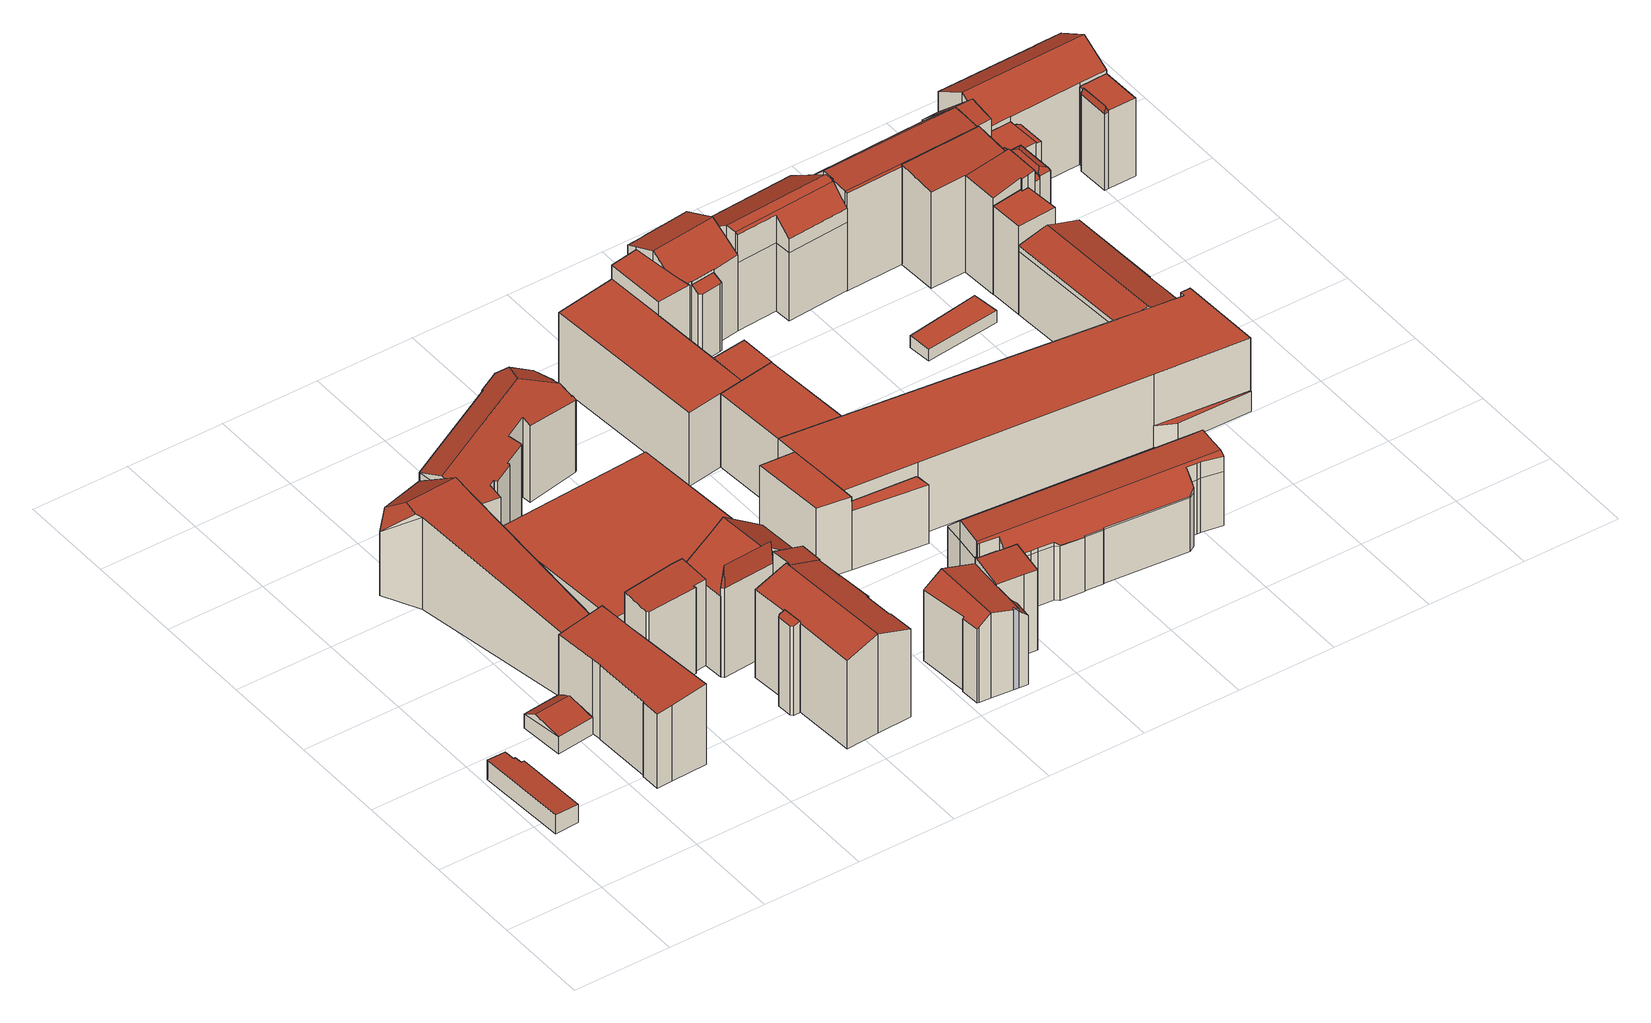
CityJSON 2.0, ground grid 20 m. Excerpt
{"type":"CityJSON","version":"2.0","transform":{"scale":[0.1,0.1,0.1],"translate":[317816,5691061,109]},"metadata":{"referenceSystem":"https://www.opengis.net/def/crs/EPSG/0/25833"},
"CityObjects":{
"building1":{"type":"Building","attributes":{"Dachtyp_tdc":"tdcPolyFlatRoof","Gemeindeschluessel":14713000,"Dachneigung":3.38,"QualitaetDacherkennung":77,"Geometrietyp2DReferenz":"3000","function":"31001_9998","roofType":"2100","measuredHeight":4.38},"geometry":[{"type":"MultiSurface","lod":"2","boundaries":[[[0,1,2,3]],[[1,4,5,2]],[[4,6,7,5]],[[6,8,9,7]],[[8,10,11,9]],[[10,12,13,11]],[[12,14,15,13]],[[14,0,3,15]],[[14,12,10,8,6,4,1,0]],[[3,2,5,7,9,11,13,15]]],"semantics":{"surfaces":[{"type":"WallSurface"},{"type":"RoofSurface"},{"type":"GroundSurface"}],"values":[0,0,0,0,0,0,0,0,1,2]}}]},
"building2":{"type":"Building","attributes":{"Dachtyp_tdc":"tdcGableRoof","Gemeindeschluessel":14713000,"Dachneigung":10.14,"QualitaetDacherkennung":28,"Geometrietyp2DReferenz":"3000","function":"31001_9998","roofType":"3100","measuredHeight":4.86},"geometry":[{"type":"MultiSurface","lod":"2","boundaries":[[[16,17,18,19]],[[17,20,21,18]],[[20,22,23,21]],[[22,16,19,23]],[[20,17,24]],[[16,22,25]],[[17,16,25,24]],[[22,20,24,25]],[[19,18,21,23]]],"semantics":{"surfaces":[{"type":"WallSurface"},{"type":"RoofSurface"},{"type":"GroundSurface"}],"values":[0,0,0,0,0,0,1,1,2]}}]},
"building3":{"type":"Building","attributes":{"Gemeindeschluessel":14713000,"Dachtyp_tdc":"tdcPolyFlatRoof","Dachneigung":8.06,"QualitaetDacherkennung":84,"Geometrietyp2DReferenz":"3000","function":"31001_9998","roofType":"2100","measuredHeight":17.83},"geometry":[{"type":"MultiSurface","lod":"2","boundaries":[[[26,27,28,29]],[[27,30,31,28]],[[30,32,33,31]],[[32,34,35,33]],[[34,36,37,35]],[[36,38,39,37]],[[38,40,41,39]],[[40,42,43,41]],[[42,44,45,43]],[[44,46,47,45]],[[46,48,49,47]],[[48,50,51,49]],[[50,52,53,51]],[[52,54,55,53]],[[54,26,29,55]],[[54,52,50,48,46,44,42,40,38,36,34,32,30,27,26]],[[29,28,31,33,35,37,39,41,43,45,47,49,51,53,55]]],"semantics":{"surfaces":[{"type":"WallSurface"},{"type":"RoofSurface"},{"type":"GroundSurface"}],"values":[0,0,0,0,0,0,0,0,0,0,0,0,0,0,0,1,2]}}]},
"building4":{"type":"Building","attributes":{"Dachtyp_tdc":"tdcFreeFormRoof","Gemeindeschluessel":14713000,"Dachneigung":10.47,"QualitaetDacherkennung":7,"Geometrietyp2DReferenz":"3000","function":"31001_9998","roofType":"5000","measuredHeight":21.15},"geometry":[{"type":"MultiSurface","lod":"2","boundaries":[[[56,57,58,59]],[[57,60,61,58]],[[60,62,63,61]],[[62,64,65,63]],[[64,66,67,65]],[[66,56,59,67]],[[68,69,70,56]],[[64,62,60,71,69,68,66]],[[69,71,57,70]],[[60,57,71]],[[56,66,68]],[[57,56,70]],[[59,58,61,63,65,67]]],"semantics":{"surfaces":[{"type":"WallSurface"},{"type":"RoofSurface"},{"type":"GroundSurface"}],"values":[0,0,0,0,0,0,1,1,1,0,0,0,2]}}]},
"building5":{"type":"Building","attributes":{"Gemeindeschluessel":14713000,"Dachtyp_tdc":"tdcPolyFlatRoof","Dachneigung":5.34,"QualitaetDacherkennung":60,"Geometrietyp2DReferenz":"3000","function":"31001_9998","roofType":"2100","measuredHeight":3.81},"geometry":[{"type":"MultiSurface","lod":"2","boundaries":[[[72,73,74,45]],[[73,75,76,74]],[[75,77,78,76]],[[77,79,47,78]],[[79,72,45,47]],[[79,77,75,73,72]],[[45,74,76,78,47]]],"semantics":{"surfaces":[{"type":"WallSurface"},{"type":"RoofSurface"},{"type":"GroundSurface"}],"values":[0,0,0,0,0,1,2]}}]},
"building6":{"type":"Building","attributes":{"Gemeindeschluessel":14713000,"Geometrietyp2DReferenz":"3000","function":"31001_9998","roofType":"9999"},"children":["building6-1","building6-2","building6-3"]},
"building6-1":{"type":"BuildingPart","attributes":{"Dachtyp_tdc":"tdcPolyFlatRoof","Dachneigung":5.47,"QualitaetDacherkennung":45,"Geometrietyp2DReferenz":"3000","roofType":"2100","measuredHeight":19.81},"parents":["building6"],"geometry":[{"type":"MultiSurface","lod":"2","boundaries":[[[80,81,82,83,84]],[[81,85,86,82]],[[85,87,88,86]],[[87,89,90,88]],[[89,91,92,90]],[[91,93,94,92]],[[93,95,96,97,94]],[[95,93,91,89,87,85,81,80]],[[83,82,86,88,90,92,94,97]],[[80,84,96,95]],[[84,83,97,96]]],"semantics":{"surfaces":[{"type":"WallSurface"},{"type":"RoofSurface"},{"type":"GroundSurface"},{"type":"ClosureSurface"}],"values":[0,0,0,0,0,0,0,1,2,0,3]}}]},
"building6-2":{"type":"BuildingPart","attributes":{"Dachtyp_tdc":"tdcGableRoof","Dachneigung":35.49,"QualitaetDacherkennung":67,"Geometrietyp2DReferenz":"3000","roofType":"3100","measuredHeight":24.43},"parents":["building6"],"geometry":[{"type":"MultiSurface","lod":"2","boundaries":[[[96,98,99,97]],[[98,100,101,99]],[[100,102,103,101]],[[102,104,105,103]],[[104,106,107,108,105]],[[109,84,83,110]],[[111,112,106,104,102,100]],[[100,98,96,84,109,113,111]],[[97,99,101,103,105,108,114,115,110,83]],[[116,107,106,112]],[[114,108,107,116]],[[117,116,112,111]],[[115,114,116,117]],[[113,117,111]],[[115,117,113,109,110]],[[96,97,83,84]]],"semantics":{"surfaces":[{"type":"WallSurface"},{"type":"RoofSurface"},{"type":"GroundSurface"},{"type":"ClosureSurface"}],"values":[0,0,0,0,0,0,1,1,2,0,3,0,3,0,3,3]}}]},
"building6-3":{"type":"BuildingPart","attributes":{"Dachtyp_tdc":"tdcFreeFormRoof","Dachneigung":87.03,"QualitaetDacherkennung":30,"Geometrietyp2DReferenz":"3000","roofType":"5000","measuredHeight":24.68},"parents":["building6"],"geometry":[{"type":"MultiSurface","lod":"2","boundaries":[[[118,119,120,121]],[[119,122,109,110,120]],[[123,122,119]],[[124,123,119,118]],[[124,118,107,116]],[[123,124,116,117,113,122]],[[114,108,121,120,110,115]],[[121,108,107,118]],[[108,114,116,107]],[[113,109,122]],[[114,115,117,116]],[[115,110,109,113,117]]],"semantics":{"surfaces":[{"type":"WallSurface"},{"type":"RoofSurface"},{"type":"GroundSurface"},{"type":"ClosureSurface"}],"values":[0,0,1,1,1,1,2,0,3,0,3,3]}}]},
"building7":{"type":"Building","attributes":{"name":"Speak Quick","Gemeindeschluessel":14713000,"Geometrietyp2DReferenz":"3000","function":"31001_3021","roofType":"9999"},"children":["building7-1","building7-2"]},
"building7-1":{"type":"BuildingPart","attributes":{"Dachtyp_tdc":"tdcGableRoof","Dachneigung":18.82,"QualitaetDacherkennung":84,"Geometrietyp2DReferenz":"3000","roofType":"3100","measuredHeight":21.87},"parents":["building7"],"geometry":[{"type":"MultiSurface","lod":"2","boundaries":[[[125,126,127,128]],[[126,129,130,127]],[[129,131,132,130]],[[131,133,134,132]],[[133,135,136,134]],[[135,137,138,136]],[[137,139,140,138]],[[139,141,142,140]],[[141,143,144,142]],[[143,145,146,144]],[[145,147,148,146]],[[147,149,150,148]],[[149,151,152,150]],[[151,153,154,152]],[[153,155,156,154]],[[155,157,158,156]],[[157,159,160,158]],[[153,151,149,147,145,143,141,139,137,135,133,131]],[[131,129,126,125,159,157,155,153]],[[160,128,127,130,132,134,136,138,140,142,144,146,148,150,152,154,156,158]],[[128,160,159,125]]],"semantics":{"surfaces":[{"type":"WallSurface"},{"type":"RoofSurface"},{"type":"GroundSurface"},{"type":"ClosureSurface"}],"values":[0,0,0,0,0,0,0,0,0,0,0,0,0,0,0,0,0,1,1,2,3]}}]},
"building7-2":{"type":"BuildingPart","attributes":{"Dachtyp_tdc":"tdcPolyFlatRoof","Dachneigung":15.84,"QualitaetDacherkennung":49,"Geometrietyp2DReferenz":"3000","roofType":"2100","measuredHeight":20.07},"parents":["building7"],"geometry":[{"type":"MultiSurface","lod":"2","boundaries":[[[161,162,163,164]],[[162,165,166,163]],[[165,167,125,128,166]],[[168,169,170,160,159]],[[169,161,164,170]],[[169,168,167,165,162,161]],[[164,163,166,128,160,170]],[[159,125,167,168]],[[159,160,128,125]]],"semantics":{"surfaces":[{"type":"WallSurface"},{"type":"RoofSurface"},{"type":"GroundSurface"},{"type":"ClosureSurface"}],"values":[0,0,0,0,0,1,2,0,3]}}]},
"building8":{"type":"Building","attributes":{"Dachtyp_tdc":"tdcPolyFlatRoof","Gemeindeschluessel":14713000,"Dachneigung":0,"QualitaetDacherkennung":30,"Geometrietyp2DReferenz":"3000","function":"31001_2461","roofType":"1000","measuredHeight":14.39},"geometry":[{"type":"MultiSurface","lod":"2","boundaries":[[[171,172,173,174]],[[172,175,176,173]],[[172,171,177,175]],[[176,178,174,173]],[[175,177,178,176]],[[177,171,174,178]]],"semantics":{"surfaces":[{"type":"WallSurface"},{"type":"RoofSurface"},{"type":"GroundSurface"}],"values":[0,0,1,2,0,0]}}]},
"building9":{"type":"Building","attributes":{"Dachtyp_tdc":"tdcPolyFlatRoof","Gemeindeschluessel":14713000,"Dachneigung":18.72,"QualitaetDacherkennung":88,"Geometrietyp2DReferenz":"3000","function":"31001_9998","roofType":"2100","measuredHeight":21.93},"geometry":[{"type":"MultiSurface","lod":"2","boundaries":[[[135,133,179,180]],[[133,181,182,179]],[[181,183,184,182]],[[183,185,186,184]],[[185,137,187,186]],[[137,135,180,187]],[[137,185,183,181,133,135]],[[180,179,182,184,186,187]]],"semantics":{"surfaces":[{"type":"WallSurface"},{"type":"RoofSurface"},{"type":"GroundSurface"}],"values":[0,0,0,0,0,0,1,2]}}]},
"building10":{"type":"Building","attributes":{"Dachtyp_tdc":"tdcFreeFormRoof","Gemeindeschluessel":14713000,"Dachneigung":18.62,"QualitaetDacherkennung":39,"Geometrietyp2DReferenz":"3000","function":"31001_9998","roofType":"5000","measuredHeight":19.17},"geometry":[{"type":"MultiSurface","lod":"2","boundaries":[[[188,189,190,191]],[[189,192,193,190]],[[192,194,195,193]],[[194,196,197,195]],[[196,198,199,197]],[[198,200,201,199]],[[200,202,203,201]],[[202,204,205,203]],[[204,206,207,205]],[[206,208,209,207]],[[208,210,211,209]],[[210,212,213,211]],[[212,214,215,213]],[[214,216,217,215]],[[216,218,219,217]],[[218,220,221,219]],[[220,222,223,221]],[[222,224,225,223]],[[224,226,227,225]],[[226,228,229,227]],[[228,230,231,229]],[[230,232,233,231]],[[232,234,235,233]],[[234,236,237,235]],[[236,238,239,237]],[[238,240,241,239]],[[240,188,191,241]],[[200,198,242,243,244,204,202]],[[243,242,196,194,192,189,188,245]],[[224,222,220,218,216,214,212,210,208,206,244,243,245,240,238,236,234,232,230,228,226]],[[206,204,244]],[[188,240,245]],[[198,196,242]],[[191,190,193,195,197,199,201,203,205,207,209,211,213,215,217,219,221,223,225,227,229,231,233,235,237,239,241]]],"semantics":{"surfaces":[{"type":"WallSurface"},{"type":"RoofSurface"},{"type":"GroundSurface"}],"values":[0,0,0,0,0,0,0,0,0,0,0,0,0,0,0,0,0,0,0,0,0,0,0,0,0,0,0,1,1,1,0,0,0,2]}}]},
"building11":{"type":"Building","attributes":{"Gemeindeschluessel":14713000,"Geometrietyp2DReferenz":"3000","function":"31001_9998","roofType":"9999"},"children":["building11-1","building11-2","building11-3"]},
"building11-1":{"type":"BuildingPart","attributes":{"Dachtyp_tdc":"tdcPolyFlatRoof","Dachneigung":6.52,"QualitaetDacherkennung":40,"Geometrietyp2DReferenz":"3000","roofType":"2100","measuredHeight":18.63},"parents":["building11"],"geometry":[{"type":"MultiSurface","lod":"2","boundaries":[[[246,247,248,249,250]],[[247,251,252,248]],[[251,253,254,252]],[[253,255,256,254]],[[255,257,258,256]],[[257,259,260,258]],[[259,261,262,260]],[[261,263,264,262]],[[263,265,266,267,264]],[[265,263,261,259,257,255,253,251,247,246]],[[249,248,252,254,256,258,260,262,264,267]],[[250,266,265,246]],[[250,249,267,266]]],"semantics":{"surfaces":[{"type":"WallSurface"},{"type":"RoofSurface"},{"type":"GroundSurface"},{"type":"ClosureSurface"}],"values":[0,0,0,0,0,0,0,0,0,1,2,0,3]}}]},
"building11-2":{"type":"BuildingPart","attributes":{"Dachtyp_tdc":"tdcGableRoof","Dachneigung":12.7,"QualitaetDacherkennung":44,"Geometrietyp2DReferenz":"3000","roofType":"3100","measuredHeight":18.75},"parents":["building11"],"geometry":[{"type":"MultiSurface","lod":"2","boundaries":[[[266,268,269,267]],[[268,270,271,269]],[[270,272,273,274,271]],[[275,276,277,278]],[[276,279,280,277]],[[279,281,282,280]],[[281,283,284,282]],[[276,275,285,286,272,270,268,266,250,287]],[[287,288,289,283,281,279,276]],[[284,290,291,292,249,267,269,271,274,293,278,277,280,282]],[[283,289,290,284]],[[289,288,291,290]],[[288,287,292,291]],[[287,250,249,292]],[[294,273,272,286]],[[294,293,274,273]],[[285,294,286]],[[278,293,294,285,275]],[[267,249,250,266]]],"semantics":{"surfaces":[{"type":"WallSurface"},{"type":"RoofSurface"},{"type":"GroundSurface"},{"type":"ClosureSurface"}],"values":[0,0,0,0,0,0,0,1,1,2,0,0,0,0,0,3,0,3,3]}}]},
"building11-3":{"type":"BuildingPart","attributes":{"Dachtyp_tdc":"tdcPolyFlatRoof","Dachneigung":44.7,"QualitaetDacherkennung":43,"Geometrietyp2DReferenz":"3000","roofType":"2100","measuredHeight":18.23},"parents":["building11"],"geometry":[{"type":"MultiSurface","lod":"2","boundaries":[[[295,275,278,275]],[[273,296,297,274]],[[296,298,299,297]],[[296,273,294,285,295,285,294,298]],[[299,293,278,293,274,297]],[[293,299,298,294]],[[275,285,295]],[[294,285,275,278,293]],[[274,293,294,273]]],"semantics":{"surfaces":[{"type":"WallSurface"},{"type":"RoofSurface"},{"type":"GroundSurface"},{"type":"ClosureSurface"}],"values":[0,0,0,1,2,0,0,3,3]}}]},
"building12":{"type":"Building","attributes":{"Dachtyp_tdc":"tdcFreeFormRoof","Gemeindeschluessel":14713000,"Dachneigung":3.02,"QualitaetDacherkennung":60,"Geometrietyp2DReferenz":"3000","function":"31001_9998","roofType":"5000","measuredHeight":16.37},"geometry":[{"type":"MultiSurface","lod":"2","boundaries":[[[300,301,302,303]],[[304,305,306,307]],[[307,306,308,309]],[[309,308,310,311]],[[311,310,312,313]],[[313,312,314,315]],[[315,314,316,317]],[[317,316,318,319]],[[319,318,320,321]],[[322,323,324,325]],[[325,324,326,327]],[[327,326,328,329]],[[329,328,330,331]],[[331,330,332,333]],[[333,332,334,335]],[[335,334,336,337]],[[337,336,338,339]],[[339,338,340,341]],[[341,340,342,343]],[[343,342,344]],[[345,346,347,348]],[[344,346,345]],[[348,347,349,350]],[[350,349,351,352]],[[352,351,353,354]],[[354,353,355,356]],[[356,355,357,358]],[[358,357,301,300]],[[321,320,359,360]],[[360,359,361,362]],[[362,361,363,364]],[[364,363,365,366]],[[366,365,367,368]],[[369,370,371,372,373,374,375,376,377,378,379,380,381,382,383,384,385,386,387,388,389,390,391,392,393,394,395,396,397,398,399,400,401,402,403,404]],[[313,315,370,369]],[[315,317,371,370]],[[317,319,372,371]],[[319,321,373,372]],[[321,360,374,373]],[[360,362,375,374]],[[362,364,376,375]],[[364,366,377,376]],[[366,368,378,377]],[[368,405,379,378]],[[405,322,380,379]],[[322,325,381,380]],[[325,327,382,381]],[[327,329,383,382]],[[329,331,384,383]],[[331,333,385,384]],[[333,335,386,385]],[[335,337,387,386]],[[337,339,388,387]],[[339,341,389,388]],[[341,343,390,389]],[[343,344,391,390]],[[344,345,392,391]],[[345,348,393,392]],[[348,350,394,393]],[[350,352,395,394]],[[352,354,396,395]],[[354,356,397,396]],[[356,358,398,397]],[[358,300,399,398]],[[300,303,400,399]],[[303,304,401,400]],[[304,307,402,401]],[[307,309,403,402]],[[309,311,404,403]],[[311,313,369,404]],[[367,365,363,361,359,320,406]],[[301,357,355,353,351,349,347,346,344,342,340,338,336,334,332,330,328,326,324,323,318,316,314,312,310,308,306,305,302]],[[407,406,320,318,323]],[[368,367,406,407,405]],[[405,407,323,322]],[[303,302,305,304]]],"semantics":{"surfaces":[{"type":"WallSurface"},{"type":"GroundSurface"},{"type":"RoofSurface"}],"values":[0,0,0,0,0,0,0,0,0,0,0,0,0,0,0,0,0,0,0,0,0,0,0,0,0,0,0,0,0,0,0,0,0,1,0,0,0,0,0,0,0,0,0,0,0,0,0,0,0,0,0,0,0,0,0,0,0,0,0,0,0,0,0,0,0,0,0,0,0,0,2,2,2,0,0,0]}}]},
"building13":{"type":"Building","attributes":{"Gemeindeschluessel":14713000,"Geometrietyp2DReferenz":"3000","function":"31001_9998","roofType":"9999"},"children":["building13-1","building13-2"]},
"building13-1":{"type":"BuildingPart","attributes":{"Dachtyp_tdc":"tdcPolyFlatRoof","Dachneigung":26.73,"QualitaetDacherkennung":60,"Geometrietyp2DReferenz":"3000","roofType":"2100","measuredHeight":16.05},"parents":["building13"],"geometry":[{"type":"MultiSurface","lod":"2","boundaries":[[[408,409,410,411]],[[409,412,413,410]],[[412,414,415,413]],[[414,416,417,415]],[[416,418,419,417]],[[416,414,412,409,408,420,418]],[[419,421,411,410,413,415,417]],[[420,421,419,418]],[[408,411,421,420]]],"semantics":{"surfaces":[{"type":"WallSurface"},{"type":"RoofSurface"},{"type":"GroundSurface"},{"type":"ClosureSurface"}],"values":[0,0,0,0,0,1,2,3,3]}}]},
"building13-2":{"type":"BuildingPart","attributes":{"Dachtyp_tdc":"tdcGableRoof","Dachneigung":37.33,"QualitaetDacherkennung":79,"Geometrietyp2DReferenz":"3000","roofType":"3100","measuredHeight":21.58},"parents":["building13"],"geometry":[{"type":"MultiSurface","lod":"2","boundaries":[[[422,423,424,419,418]],[[423,425,426,424]],[[425,427,428,426]],[[427,429,430,428]],[[429,431,432,430]],[[431,433,434,432]],[[433,435,436,434]],[[435,437,438,436]],[[437,439,440,438]],[[439,441,442,440]],[[441,443,444,442]],[[443,445,446,444]],[[445,447,408,411,446]],[[443,441,439,437,435,433,431,429,427]],[[427,425,423,422,448,447,445,443]],[[421,419,424,426,428,430,432,434,436,438,440,442,444,446,411]],[[418,420,448,422]],[[418,419,421,420]],[[420,408,447,448]],[[420,421,411,408]]],"semantics":{"surfaces":[{"type":"WallSurface"},{"type":"RoofSurface"},{"type":"GroundSurface"},{"type":"ClosureSurface"}],"values":[0,0,0,0,0,0,0,0,0,0,0,0,0,1,1,2,0,3,0,3]}}]},
"building14":{"type":"Building","attributes":{"Gemeindeschluessel":14713000,"Geometrietyp2DReferenz":"3000","function":"31001_9998","roofType":"9999"},"children":["building14-1","building14-2","building14-3","building14-4","building14-5","building14-6","building14-7","building14-8","building14-9","building14-10","building14-11"]},
"building14-1":{"type":"BuildingPart","attributes":{"Dachtyp_tdc":"tdcPolyFlatRoof","Dachneigung":14.32,"QualitaetDacherkennung":48,"Geometrietyp2DReferenz":"3000","roofType":"2100","measuredHeight":4.79},"parents":["building14"],"geometry":[{"type":"MultiSurface","lod":"2","boundaries":[[[449,450,451,452]],[[453,454,455,456]],[[454,449,452,455]],[[454,453,450,449]],[[452,451,456,455]],[[453,456,451,450]]],"semantics":{"surfaces":[{"type":"WallSurface"},{"type":"RoofSurface"},{"type":"GroundSurface"},{"type":"ClosureSurface"}],"values":[0,0,0,1,2,3]}}]},
"building14-2":{"type":"BuildingPart","attributes":{"Dachtyp_tdc":"tdcPolyFlatRoof","Dachneigung":0,"QualitaetDacherkennung":48,"Geometrietyp2DReferenz":"3000","roofType":"1000","measuredHeight":16.17},"parents":["building14"],"geometry":[{"type":"MultiSurface","lod":"2","boundaries":[[[457,458,459,460,461]],[[458,462,463,459]],[[462,464,465,463]],[[464,462,458,457]],[[460,459,463,465,466]],[[461,467,468,469,464,457]],[[461,460,466,468]],[[461,468,467]],[[466,465,464,469,468]]],"semantics":{"surfaces":[{"type":"WallSurface"},{"type":"RoofSurface"},{"type":"GroundSurface"},{"type":"ClosureSurface"}],"values":[0,0,0,1,2,0,3,3,3]}}]},
"building14-3":{"type":"BuildingPart","attributes":{"Dachtyp_tdc":"tdcPolyFlatRoof","Dachneigung":0,"QualitaetDacherkennung":61,"Geometrietyp2DReferenz":"3000","roofType":"1000","measuredHeight":10.01},"parents":["building14"],"geometry":[{"type":"MultiSurface","lod":"2","boundaries":[[[470,471,472,473]],[[471,474,475,472]],[[474,476,477,475]],[[476,474,471,470]],[[473,472,475,477]],[[473,477,476,470]]],"semantics":{"surfaces":[{"type":"WallSurface"},{"type":"RoofSurface"},{"type":"GroundSurface"},{"type":"ClosureSurface"}],"values":[0,0,0,1,2,3]}}]},
"building14-4":{"type":"BuildingPart","attributes":{"Dachtyp_tdc":"tdcPolyFlatRoof","Dachneigung":0,"QualitaetDacherkennung":73,"Geometrietyp2DReferenz":"3000","roofType":"1000","measuredHeight":16.18},"parents":["building14"],"geometry":[{"type":"MultiSurface","lod":"2","boundaries":[[[478,479,480,481]],[[482,483,484,485]],[[482,485,479,478,486]],[[481,480,484,483,487]],[[485,484,480,479]],[[481,487,486,478]],[[487,483,482,486]]],"semantics":{"surfaces":[{"type":"WallSurface"},{"type":"RoofSurface"},{"type":"GroundSurface"},{"type":"ClosureSurface"}],"values":[0,0,1,2,3,3,3]}}]},
"building14-5":{"type":"BuildingPart","attributes":{"Dachtyp_tdc":"tdcFreeFormRoof","Dachneigung":48.12,"QualitaetDacherkennung":6,"Geometrietyp2DReferenz":"3000","roofType":"5000","measuredHeight":14.5},"parents":["building14"],"geometry":[{"type":"MultiSurface","lod":"2","boundaries":[[[488,489,490,491]],[[489,461,460,490]],[[492,467,461,489]],[[492,489,488]],[[467,492,488,468]],[[491,490,460,466]],[[466,460,461,468]],[[491,466,468,488]],[[467,468,461]]],"semantics":{"surfaces":[{"type":"WallSurface"},{"type":"RoofSurface"},{"type":"GroundSurface"},{"type":"ClosureSurface"}],"values":[0,0,1,1,1,2,3,3,3]}}]},
"building14-6":{"type":"BuildingPart","attributes":{"Dachtyp_tdc":"tdcPolyFlatRoof","Dachneigung":0,"QualitaetDacherkennung":35,"Geometrietyp2DReferenz":"3000","roofType":"1000","measuredHeight":16.17},"parents":["building14"],"geometry":[{"type":"MultiSurface","lod":"2","boundaries":[[[464,485,484,465]],[[479,493,494,495,496,480]],[[497,498,499,500,501]],[[498,502,453,456,499]],[[503,504,488,491,451,450]],[[469,504,503,502,498,497,505,506,507,493,479,485,464]],[[465,484,480,496,508,500,499,456,451,491,466]],[[480,484,485,479]],[[509,506,505]],[[507,494,493]],[[510,508,496,495]],[[510,495,494,507,506,509]],[[501,510,509,505,497]],[[501,500,508,510]],[[450,453,502,503]],[[450,451,456,453]],[[468,488,504,469]],[[468,466,491,488]],[[466,468,469,464,465]]],"semantics":{"surfaces":[{"type":"WallSurface"},{"type":"RoofSurface"},{"type":"GroundSurface"},{"type":"ClosureSurface"}],"values":[0,0,0,0,0,1,2,3,0,0,3,3,0,3,0,3,0,3,3]}}]},
"building14-7":{"type":"BuildingPart","attributes":{"Dachtyp_tdc":"tdcGableRoof","Dachneigung":19.87,"QualitaetDacherkennung":23,"Geometrietyp2DReferenz":"3000","roofType":"3100","measuredHeight":16.52},"parents":["building14"],"geometry":[{"type":"MultiSurface","lod":"2","boundaries":[[[511,512,513,514]],[[512,515,516,513]],[[515,517,470,473,516]],[[518,477,476]],[[518,501,500,477]],[[495,519,520,496]],[[494,507,521,522,523]],[[524,518,517,525,512,526,522,521,506,509]],[[501,524,509,510]],[[511,526,512]],[[512,525,515]],[[515,525,517]],[[518,524,501]],[[495,494,523,519]],[[520,514,513,516,473,477,500,508,496]],[[514,520,519,511]],[[476,470,517,518]],[[476,477,473,470]],[[508,500,501,510]],[[496,508,510,495]],[[521,507,506]],[[510,509,506,507,494,495]],[[519,523,522,526,511]]],"semantics":{"surfaces":[{"type":"WallSurface"},{"type":"RoofSurface"},{"type":"GroundSurface"},{"type":"ClosureSurface"}],"values":[0,0,0,0,0,0,1,1,0,0,0,0,0,0,2,3,0,3,3,3,0,3,3]}}]},
"building14-8":{"type":"BuildingPart","attributes":{"Dachtyp_tdc":"tdcPolyFlatRoof","Dachneigung":0,"QualitaetDacherkennung":85,"Geometrietyp2DReferenz":"3000","roofType":"1000","measuredHeight":16.22},"parents":["building14"],"geometry":[{"type":"MultiSurface","lod":"2","boundaries":[[[527,528,529,530]],[[528,531,478,481,529]],[[532,531,528,527]],[[530,529,481,487]],[[486,478,531,532]],[[487,481,478,486]],[[530,487,486,532,527]]],"semantics":{"surfaces":[{"type":"WallSurface"},{"type":"RoofSurface"},{"type":"GroundSurface"},{"type":"ClosureSurface"}],"values":[0,0,1,2,0,3,3]}}]},
"building14-9":{"type":"BuildingPart","attributes":{"Dachtyp_tdc":"tdcPolyFlatRoof","Dachneigung":0,"QualitaetDacherkennung":52,"Geometrietyp2DReferenz":"3000","roofType":"1000","measuredHeight":16.23},"parents":["building14"],"geometry":[{"type":"MultiSurface","lod":"2","boundaries":[[[533,534,535,483,482]],[[534,536,537,535]],[[536,538,539,537]],[[540,527,530,541]],[[527,540,538,536,534,533,532]],[[487,483,535,537,539,541,530]],[[482,486,532,533]],[[487,486,482,483]],[[541,539,538,540]],[[532,486,487,530,527]]],"semantics":{"surfaces":[{"type":"WallSurface"},{"type":"RoofSurface"},{"type":"GroundSurface"},{"type":"ClosureSurface"}],"values":[0,0,0,0,1,2,0,3,3,3]}}]},
"building14-10":{"type":"BuildingPart","attributes":{"Dachtyp_tdc":"tdcPolyFlatRoof","Dachneigung":0,"QualitaetDacherkennung":86,"Geometrietyp2DReferenz":"3000","roofType":"1000","measuredHeight":19.42},"parents":["building14"],"geometry":[{"type":"MultiSurface","lod":"2","boundaries":[[[542,543,544,545]],[[543,546,547,544]],[[546,548,549,547]],[[548,550,526,511,514,549]],[[551,542,545,520,519,523]],[[551,550,548,546,543,542]],[[545,544,547,549,514,520]],[[523,522,526,550,551]],[[519,520,514,511]],[[519,511,526,522,523]]],"semantics":{"surfaces":[{"type":"WallSurface"},{"type":"RoofSurface"},{"type":"GroundSurface"},{"type":"ClosureSurface"}],"values":[0,0,0,0,0,1,2,0,3,3]}}]},
"building14-11":{"type":"BuildingPart","attributes":{"Dachtyp_tdc":"tdcPolyFlatRoof","Dachneigung":0,"QualitaetDacherkennung":52,"Geometrietyp2DReferenz":"3000","roofType":"1000","measuredHeight":19.39},"parents":["building14"],"geometry":[{"type":"MultiSurface","lod":"2","boundaries":[[[552,553,430,539,538]],[[553,554,426,430]],[[554,555,556,426]],[[555,557,540,541,556]],[[557,555,554,553,552]],[[539,430,426,556,541]],[[538,540,557,552]],[[538,539,541,540]]],"semantics":{"surfaces":[{"type":"WallSurface"},{"type":"RoofSurface"},{"type":"GroundSurface"},{"type":"ClosureSurface"}],"values":[0,0,0,0,1,2,0,3]}}]},
"building15":{"type":"Building","attributes":{"Dachtyp_tdc":"tdcFreeFormRoof","Gemeindeschluessel":14713000,"Dachneigung":33.84,"QualitaetDacherkennung":19,"Geometrietyp2DReferenz":"3000","function":"31001_9998","roofType":"5000","measuredHeight":21.68},"geometry":[{"type":"MultiSurface","lod":"2","boundaries":[[[558,559,560,561]],[[559,562,563,560]],[[562,564,565,563]],[[564,566,567,565]],[[566,568,569,567]],[[568,570,446,569]],[[570,571,572,446]],[[571,573,574,572]],[[573,575,442,574]],[[575,558,561,442]],[[576,558,575,577]],[[578,579,580,581,582,583]],[[584,576,577,580,579,585]],[[559,584,585,562]],[[562,585,579,578,564]],[[558,576,584,559]],[[564,578,583,566]],[[566,583,582,568]],[[568,582,581,570]],[[570,581,580,571]],[[571,580,577,573]],[[573,577,575]],[[561,560,563,565,567,569,446,572,574,442]]],"semantics":{"surfaces":[{"type":"WallSurface"},{"type":"RoofSurface"},{"type":"GroundSurface"}],"values":[0,0,0,0,0,0,0,0,0,0,1,1,1,0,0,0,0,0,0,0,0,0,2]}}]},
"building16":{"type":"Building","attributes":{"Dachtyp_tdc":"tdcPolyFlatRoof","Gemeindeschluessel":14713000,"Dachneigung":0,"QualitaetDacherkennung":81,"Geometrietyp2DReferenz":"3000","function":"31001_9998","roofType":"1000","measuredHeight":2.58},"geometry":[{"type":"MultiSurface","lod":"2","boundaries":[[[586,587,588,589]],[[587,590,591,588]],[[590,592,593,591]],[[592,586,589,593]],[[592,590,587,586]],[[589,588,591,593]]],"semantics":{"surfaces":[{"type":"WallSurface"},{"type":"RoofSurface"},{"type":"GroundSurface"}],"values":[0,0,0,0,1,2]}}]},
"building17":{"type":"Building","attributes":{"Gemeindeschluessel":14713000,"Geometrietyp2DReferenz":"3000","function":"31001_9998","roofType":"9999"},"children":["building17-1","building17-2","building17-3","building17-4","building17-5","building17-6"]},
"building17-1":{"type":"BuildingPart","attributes":{"Dachtyp_tdc":"tdcFreeFormRoof","Dachneigung":16.29,"QualitaetDacherkennung":22,"Geometrietyp2DReferenz":"3000","roofType":"5000","measuredHeight":21.18},"parents":["building17"],"geometry":[{"type":"MultiSurface","lod":"2","boundaries":[[[594,595,596,597]],[[595,598,599,596]],[[598,600,601,602,599]],[[603,604,605,606,607]],[[604,594,597,605]],[[608,600,598,595,594,609]],[[594,604,610,609]],[[604,603,610]],[[603,608,609,610]],[[597,596,599,602,611,606,605]],[[612,601,600,608]],[[612,611,602,601]],[[607,612,608,603]],[[607,606,611,612]]],"semantics":{"surfaces":[{"type":"WallSurface"},{"type":"RoofSurface"},{"type":"GroundSurface"},{"type":"ClosureSurface"}],"values":[0,0,0,0,0,1,1,1,1,2,0,3,0,3]}}]},
"building17-2":{"type":"BuildingPart","attributes":{"Dachtyp_tdc":"tdcCutGableRoof","Dachneigung":44.77,"QualitaetDacherkennung":52,"Geometrietyp2DReferenz":"3000","roofType":"9999","measuredHeight":22.17},"parents":["building17"],"geometry":[{"type":"MultiSurface","lod":"2","boundaries":[[[613,614,615,616]],[[614,617,618,615]],[[617,619,620,618]],[[619,621,622,620]],[[621,623,624,622]],[[623,625,626,624]],[[625,627,628,626]],[[629,630,631,632,633]],[[630,634,635,631]],[[636,637,627,625,623]],[[617,614,613,634,630]],[[623,621,619,617,630,629,638,639,640,636]],[[635,616,615,618,620,622,624,626,628,641,642,632,631]],[[616,635,634,613]],[[643,637,636]],[[641,628,627,637,643]],[[629,633,638]],[[640,643,636]],[[633,632,642,639,638]],[[639,642,641,643,640]]],"semantics":{"surfaces":[{"type":"WallSurface"},{"type":"RoofSurface"},{"type":"GroundSurface"},{"type":"ClosureSurface"}],"values":[0,0,0,0,0,0,0,0,0,1,1,1,2,3,0,3,0,0,3,3]}}]},
"building17-3":{"type":"BuildingPart","attributes":{"Dachtyp_tdc":"tdcGableRoof","Dachneigung":43.36,"QualitaetDacherkennung":57,"Geometrietyp2DReferenz":"3000","roofType":"3100","measuredHeight":22.29},"parents":["building17"],"geometry":[{"type":"MultiSurface","lod":"2","boundaries":[[[644,645,646,628,627]],[[645,647,648,646]],[[647,649,650,648]],[[649,651,652,650]],[[651,633,632,652]],[[647,645,644,637,643,640,653]],[[653,638,633,651,649,647]],[[632,642,641,628,646,648,650,652]],[[639,638,653]],[[642,632,633,638,639]],[[644,627,637]],[[640,639,653]],[[627,628,641,643,637]],[[643,641,642,639,640]]],"semantics":{"surfaces":[{"type":"WallSurface"},{"type":"RoofSurface"},{"type":"GroundSurface"},{"type":"ClosureSurface"}],"values":[0,0,0,0,0,1,1,2,0,3,0,0,3,3]}}]},
"building17-4":{"type":"BuildingPart","attributes":{"Dachtyp_tdc":"tdcPolyFlatRoof","Dachneigung":6.56,"QualitaetDacherkennung":57,"Geometrietyp2DReferenz":"3000","roofType":"2100","measuredHeight":22.27},"parents":["building17"],"geometry":[{"type":"MultiSurface","lod":"2","boundaries":[[[654,655,656,657,635,634]],[[658,659,660,661]],[[658,662,613,616,659]],[[662,658,661,663,664,655,654]],[[635,657,665,660,659,616]],[[664,666,656,655]],[[666,665,657,656]],[[660,665,666,664,663,661]],[[634,613,662,654]],[[634,635,616,613]]],"semantics":{"surfaces":[{"type":"WallSurface"},{"type":"RoofSurface"},{"type":"GroundSurface"},{"type":"ClosureSurface"}],"values":[0,0,0,1,2,0,3,3,0,3]}}]},
"building17-5":{"type":"BuildingPart","attributes":{"Dachtyp_tdc":"tdcPolyFlatRoof","Dachneigung":8.27,"QualitaetDacherkennung":69,"Geometrietyp2DReferenz":"3000","roofType":"2100","measuredHeight":22.66},"parents":["building17"],"geometry":[{"type":"MultiSurface","lod":"2","boundaries":[[[667,668,669,670,671]],[[668,672,673,669]],[[672,674,675,673]],[[674,676,677,675]],[[676,661,660,677]],[[676,674,672,668,667,678,663,661]],[[660,665,679,670,669,673,675,677]],[[664,663,678]],[[665,660,661,663,664,666]],[[671,680,666,664,678,667]],[[671,670,679,680]],[[679,665,666,680]]],"semantics":{"surfaces":[{"type":"WallSurface"},{"type":"RoofSurface"},{"type":"GroundSurface"},{"type":"ClosureSurface"}],"values":[0,0,0,0,0,1,2,0,3,0,3,3]}}]},
"building17-6":{"type":"BuildingPart","attributes":{"Dachtyp_tdc":"tdcFreeFormRoof","Dachneigung":42.31,"QualitaetDacherkennung":20,"Geometrietyp2DReferenz":"3000","roofType":"5000","measuredHeight":21.17},"parents":["building17"],"geometry":[{"type":"MultiSurface","lod":"2","boundaries":[[[601,671,670,602]],[[656,681,682,657]],[[681,607,606,682]],[[680,671,601,612,683]],[[612,607,681,684,683]],[[681,656,684]],[[656,666,680,683,684]],[[606,611,602,670,679,665,657,682]],[[611,606,607,612]],[[601,602,611,612]],[[679,670,671,680]],[[657,665,666,656]],[[665,679,680,666]]],"semantics":{"surfaces":[{"type":"WallSurface"},{"type":"RoofSurface"},{"type":"GroundSurface"},{"type":"ClosureSurface"}],"values":[0,0,0,1,1,1,1,2,3,3,3,3,3]}}]},
"building18":{"type":"Building","attributes":{"Gemeindeschluessel":14713000,"Geometrietyp2DReferenz":"3000","function":"31001_9998","roofType":"9999"},"children":["building18-1","building18-2","building18-3","building18-4","building18-5"]},
"building18-1":{"type":"BuildingPart","attributes":{"Dachtyp_tdc":"tdcPolyFlatRoof","Dachneigung":0,"QualitaetDacherkennung":23,"Geometrietyp2DReferenz":"3000","roofType":"1000","measuredHeight":16.76},"parents":["building18"],"geometry":[{"type":"MultiSurface","lod":"2","boundaries":[[[685,686,687,688]],[[686,689,690,687]],[[689,691,692,690]],[[691,693,694,692]],[[691,689,686,685,693]],[[694,688,687,690,692]],[[688,694,693,685]]],"semantics":{"surfaces":[{"type":"WallSurface"},{"type":"RoofSurface"},{"type":"GroundSurface"},{"type":"ClosureSurface"}],"values":[0,0,0,0,1,2,3]}}]},
"building18-2":{"type":"BuildingPart","attributes":{"Dachtyp_tdc":"tdcPolyFlatRoof","Dachneigung":0,"QualitaetDacherkennung":9,"Geometrietyp2DReferenz":"3000","roofType":"1000","measuredHeight":17.24},"parents":["building18"],"geometry":[{"type":"MultiSurface","lod":"2","boundaries":[[[695,696,697,698]],[[696,699,700,701,697]],[[702,703,704,705,706]],[[703,702,699,696,695]],[[698,697,701,705,704]],[[706,700,699,702]],[[706,705,701,700]],[[698,704,703,695]]],"semantics":{"surfaces":[{"type":"WallSurface"},{"type":"RoofSurface"},{"type":"GroundSurface"},{"type":"ClosureSurface"}],"values":[0,0,0,1,2,0,3,3]}}]},
"building18-3":{"type":"BuildingPart","attributes":{"Dachtyp_tdc":"tdcGableRoof","Dachneigung":31.03,"QualitaetDacherkennung":78,"Geometrietyp2DReferenz":"3000","roofType":"3100","measuredHeight":21.8},"parents":["building18"],"geometry":[{"type":"MultiSurface","lod":"2","boundaries":[[[707,708,709,710]],[[708,711,712,709]],[[711,713,695,698,712]],[[714,715,716,704,703]],[[715,717,718,716]],[[719,720,721,650,722]],[[720,723,646,721]],[[723,724,725,646]],[[724,707,710,725]],[[720,719,717,715,714,713,711]],[[711,708,707,724,723,720]],[[710,709,712,698,704,716,650,721,646,725]],[[714,703,695,713]],[[703,704,698,695]],[[719,722,718,717]],[[722,650,716,718]]],"semantics":{"surfaces":[{"type":"WallSurface"},{"type":"RoofSurface"},{"type":"GroundSurface"},{"type":"ClosureSurface"}],"values":[0,0,0,0,0,0,0,0,0,1,1,2,0,3,0,3]}}]},
"building18-4":{"type":"BuildingPart","attributes":{"Dachtyp_tdc":"tdcFreeFormRoof","Dachneigung":72.35,"QualitaetDacherkennung":25,"Geometrietyp2DReferenz":"3000","roofType":"5000","measuredHeight":18.26},"parents":["building18"],"geometry":[{"type":"MultiSurface","lod":"2","boundaries":[[[700,726,727,701]],[[726,728,729,727]],[[728,730,731,729]],[[730,706,705,731]],[[732,706,730]],[[733,732,730,728]],[[734,733,728,726]],[[734,726,700]],[[732,733,734,700,706]],[[701,727,729,731,705]],[[701,705,706,700]]],"semantics":{"surfaces":[{"type":"WallSurface"},{"type":"RoofSurface"},{"type":"GroundSurface"},{"type":"ClosureSurface"}],"values":[0,0,0,0,1,1,1,1,1,2,3]}}]},
"building18-5":{"type":"BuildingPart","attributes":{"Dachtyp_tdc":"tdcPolyFlatRoof","Dachneigung":0,"QualitaetDacherkennung":35,"Geometrietyp2DReferenz":"3000","roofType":"1000","measuredHeight":16.93},"parents":["building18"],"geometry":[{"type":"MultiSurface","lod":"2","boundaries":[[[694,735,652,650,716,688]],[[736,737,735,694,693]],[[737,738,652,735]],[[738,722,650,652]],[[718,739,685,688,716]],[[739,718,722,738,737,736]],[[716,650,722,718]],[[693,685,739,736]],[[693,694,688,685]]],"semantics":{"surfaces":[{"type":"GroundSurface"},{"type":"WallSurface"},{"type":"RoofSurface"},{"type":"ClosureSurface"}],"values":[0,1,1,1,1,2,3,1,3]}}]}
},
"vertices":[
[6,345,58],[45,347,56],[45,347,15],[6,345,15],[46,324,56],[46,324,15],[50,324,56],[50,324,15],[51,309,56],[51,309,15],[58,309,55],[58,309,15],[65,159,55],[65,159,15],[15,156,58],[15,156,15],
[225,341,50],[147,332,50],[147,332,13],[225,341,13],[139,423,45],[139,423,13],[217,430,46],[217,430,13],[142,394,61],[220,402,61],
[229,156,178],[228,196,179],[228,196,15],[229,156,15],[230,197,179],[230,197,15],[226,321,179],[226,321,15],[227,321,179],[227,321,15],[225,341,179],[225,341,15],[217,430,179],[217,430,15],[247,433,183],[247,433,15],[313,437,193],[313,437,15],[315,418,193],[315,418,15],[319,357,193],[319,357,15],[322,319,193],[322,319,15],[332,197,193],[332,197,15],[335,160,193],[335,160,15],[261,157,183],[261,157,15],
[149,864,149],[285,937,149],[285,937,8],[149,864,8],[293,799,212],[293,799,8],[313,437,146],[313,437,8],[247,433,146],[247,433,8],[188,791,212],[188,791,8],[182,803,214],[182,832,220],[166,873,190],[291,838,220],
[315,418,53],[351,423,53],[351,423,15],[354,364,48],[354,364,15],[358,360,47],[358,360,15],[319,357,47],
[488,376,208],[461,373,209],[461,373,17],[488,376,17],[488,376,196],[462,368,208],[462,368,17],[358,360,208],[358,360,17],[354,364,208],[354,364,17],[351,423,214],[351,423,17],[462,438,215],[462,438,17],[483,439,215],[483,439,196],[483,439,17],
[544,442,240],[544,442,17],[573,444,261],[573,444,17],[661,451,197],[661,451,17],[668,348,197],[668,348,17],[602,343,246],[602,343,214],[602,343,17],[491,336,196],[491,336,17],[581,342,261],[602,344,246],[515,338,214],[602,344,17],[581,342,17],[602,344,214],[581,342,214],
[603,339,214],[496,331,214],[496,331,17],[603,339,17],[491,336,214],[497,334,263],[600,341,262],
[540,216,217],[541,216,218],[541,216,22],[540,216,22],[535,295,218],[535,295,22],[603,300,241],[603,300,22],[606,300,240],[606,300,22],[606,293,240],[606,293,22],[670,297,218],[670,297,22],[674,241,218],[674,241,22],[676,241,217],[676,241,22],[682,167,217],[682,167,22],[679,167,218],[679,167,22],[683,109,218],[683,109,22],[686,107,217],[686,107,22],[690,54,217],[690,54,22],[620,51,241],[620,51,22],[551,47,217],[551,47,22],[544,175,218],[544,175,22],[543,174,217],[543,174,22],
[525,178,218],[523,210,218],[523,210,22],[525,178,22],[528,215,219],[528,215,22],[540,216,223],[543,174,223],[529,174,219],[529,174,22],
[640,766,159],[661,452,159],[661,452,15],[640,766,15],[332,430,159],[332,430,15],[311,744,159],[311,744,15],
[606,300,21],[606,293,21],[603,339,240],[603,339,21],[669,344,218],[669,344,21],[672,297,218],[672,297,21],[670,297,21],
[285,937,168],[503,1054,169],[503,1054,9],[285,937,9],[502,1057,167],[502,1057,9],[547,1081,168],[547,1081,9],[549,1079,169],[549,1079,9],[603,1049,168],[603,1049,9],[605,1050,167],[605,1050,9],[612,999,176],[612,999,9],[610,998,177],[610,998,9],[616,951,171],[616,951,9],[618,952,170],[618,952,9],[619,942,167],[619,942,9],[617,941,167],[617,941,9],[505,918,179],[505,918,9],[503,938,185],[503,938,9],[455,912,185],[455,912,9],[466,891,177],[466,891,9],[465,888,176],[465,888,9],[417,862,176],[417,862,9],[419,860,175],[419,860,9],[417,856,174],[417,856,9],[376,833,174],[376,833,9],[371,835,175],[371,835,9],[370,837,176],[370,837,9],[358,830,176],[358,830,9],[360,802,167],[360,802,9],[293,799,177],[293,799,9],[568,1069,179],[547,1014,200],[612,981,180],[289,875,200],
[897,154,211],[901,154,211],[901,154,24],[897,154,24],[897,154,197],[900,151,210],[900,151,24],[937,147,210],[937,147,24],[942,146,210],[942,146,24],[977,142,210],[977,142,24],[976,132,209],[976,132,24],[971,73,202],[971,73,24],[945,76,202],[945,76,24],[891,81,202],[891,81,198],[891,81,24],
[891,76,198],[891,76,24],[889,55,199],[889,55,24],[889,50,199],[889,50,195],[889,50,24],[874,9,202],[831,14,212],[831,14,24],[874,9,24],[807,16,190],[807,16,24],[803,16,187],[803,16,24],[801,56,185],[801,56,24],[880,9,201],[885,8,200],[832,161,212],[796,164,180],[804,56,188],[804,56,24],[796,164,24],[832,161,24],[885,8,24],[885,8,195],
[874,9,207],[909,48,175],[909,48,24],[904,7,176],[904,7,24],
[998,172,140],[998,172,142],[994,177,146],[994,177,140],[994,180,140],[994,180,149],[990,181,149],[990,181,140],[984,186,154],[984,186,140],[987,209,176],[987,209,140],[949,213,177],[949,213,140],[945,213,177],[945,213,140],[945,216,179],[945,216,140],[945,217,181],[945,217,140],[953,277,184],[953,277,140],[1430,175,140],[1430,175,181],[1430,166,173],[1430,166,140],[1387,174,176],[1387,174,140],[1379,174,176],[1379,174,140],[1358,176,176],[1358,176,140],[1356,161,162],[1356,161,140],[1355,150,150],[1355,150,140],[1342,142,142],[1342,142,140],[1171,158,143],[1171,158,140],[1170,157,142],[1170,157,140],[1132,160,142],[1132,160,140],[1132,159,140],[1084,164,140],[1084,164,141],[1076,171,147],[1076,171,140],[1044,174,148],[1044,174,140],[1030,175,148],[1030,175,140],[1014,177,148],[1014,177,140],[1014,174,145],[1014,174,140],[1009,171,141],[1009,171,140],[958,320,141],[958,320,140],[962,319,141],[962,319,140],[999,316,142],[999,316,140],[1395,281,142],[1395,281,140],[1437,277,142],[1437,277,140],[949,213,20],[945,213,20],[945,216,20],[945,217,20],[953,277,20],[958,320,20],[962,319,20],[999,316,20],[1395,281,20],[1437,277,20],[1432,200,20],[1430,175,20],[1430,166,20],[1387,174,20],[1379,174,20],[1358,176,20],[1356,161,20],[1355,150,20],[1342,142,20],[1171,158,20],[1170,157,20],[1132,160,20],[1132,159,20],[1084,164,20],[1076,171,20],[1044,174,20],[1030,175,20],[1014,177,20],[1014,174,20],[1009,171,20],[998,172,20],[994,177,20],[994,180,20],[990,181,20],[984,186,20],[987,209,20],[1432,200,140],[1434,234,184],[1432,200,182],
[1009,1082,169],[1012,1063,159],[1012,1063,9],[1009,1082,9],[1008,1062,159],[1008,1062,9],[967,1056,159],[967,1056,9],[960,1060,161],[960,1060,9],[958,1077,170],[958,1077,9],[1009,1083,170],[1009,1083,9],
[958,1077,177],[958,1078,177],[958,1078,9],[927,1074,177],[927,1074,9],[919,1136,225],[919,1136,9],[914,1178,208],[914,1178,9],[911,1199,200],[911,1199,9],[941,1203,199],[941,1203,9],[952,1205,199],[952,1205,9],[990,1209,199],[990,1209,9],[1001,1210,199],[1001,1210,9],[1046,1215,200],[1046,1215,9],[1056,1152,225],[1056,1152,9],[1065,1090,177],[1065,1090,9],[1009,1082,176],[1009,1083,177],
[1502,404,53],[1462,419,57],[1462,419,9],[1502,404,9],[1655,403,54],[1655,401,53],[1655,401,9],[1655,403,9],
[848,450,171],[780,459,171],[780,459,9],[848,450,9],[848,450,139],[769,611,171],[769,611,9],[839,606,171],[839,606,9],[847,472,9],[848,461,151],[847,472,139],[847,472,171],
[1625,657,109],[1641,656,109],[1641,656,9],[1625,657,9],[1642,603,109],[1642,603,9],[1628,603,109],[1628,603,9],
[948,826,171],[961,638,171],[961,638,9],[948,826,9],[827,807,171],[827,807,9],[836,652,9],[836,652,171],[877,815,171],[877,815,9],
[995,459,139],[997,431,139],[997,431,9],[995,459,9],[982,447,154],
[1498,577,171],[1498,577,162],[1498,577,149],[1498,577,9],[1629,573,171],[1649,573,171],[1649,573,9],[1629,573,9],[1629,573,149],[1655,403,171],[1462,419,171],[995,459,171],[1629,562,171],[1569,569,171],[1542,572,171],[1629,562,9],[1629,562,150],[1629,562,149],
[1564,852,149],[1617,856,149],[1617,856,9],[1564,852,9],[1625,658,149],[1625,658,9],[1625,657,149],[1628,603,149],[1483,846,149],[1483,846,9],[1560,570,175],[1546,851,175],[1483,846,162],[1629,573,150],[1625,658,150],[1564,852,168],
[872,893,172],[944,901,172],[944,901,9],[872,893,9],[948,826,172],[877,815,172],
[827,807,172],[752,795,172],[752,795,9],[728,1147,172],[728,1147,9],[855,1168,172],[855,1168,9],[863,1040,172],[863,1040,9],
[1479,917,204],[1544,926,204],[1544,926,9],[1479,917,9],[1544,922,204],[1544,922,9],[1558,923,204],[1558,923,9],[1564,852,204],[1483,846,204],
[855,1168,203],[914,1178,203],[927,1074,203],[932,1046,203],[932,1046,9],[863,1040,203],
[1276,1230,160],[1281,1112,160],[1281,1112,9],[1276,1230,9],[1279,1112,160],[1279,1112,9],[1281,1070,160],[1281,1070,9],[1152,1061,160],[1152,1061,9],[1150,1096,160],[1150,1096,9],[1065,1090,160],[1064,1095,160],[1064,1095,9],[1061,1118,160],[1061,1118,9],[1046,1215,160],[1280,1132,226],[1061,1118,226],[1281,1070,191],[1279,1109,226],[1064,1095,226],[1065,1090,222],[1150,1096,222],[1152,1061,191],[1281,1112,226],[1279,1112,226],
[1433,841,45],[1277,823,45],[1277,823,19],[1433,841,19],[1273,872,45],[1273,872,19],[1426,897,45],[1426,897,19],
[1608,935,216],[1608,932,216],[1608,932,8],[1608,935,8],[1608,928,214],[1608,928,8],[1585,926,215],[1585,926,208],[1585,926,8],[1583,1011,216],[1605,1012,216],[1605,1012,8],[1583,1011,8],[1583,1011,213],[1585,931,216],[1596,944,220],[1594,1001,220],[1585,931,8],[1585,931,213],
[1399,1074,224],[1281,1070,224],[1281,1070,8],[1399,1074,8],[1280,1075,226],[1280,1075,8],[1279,1112,228],[1279,1112,8],[1281,1112,228],[1281,1112,8],[1280,1138,229],[1280,1138,8],[1276,1230,137],[1276,1230,8],[1561,1241,137],[1561,1241,8],[1566,1092,226],[1567,1086,226],[1567,1086,8],[1566,1092,8],[1566,1092,221],[1567,1081,224],[1567,1081,8],[1564,1148,229],[1563,1175,203],[1565,1135,229],[1564,1146,229],[1564,1147,229],[1564,1148,8],[1564,1146,8],[1564,1148,228],
[1561,1241,140],[1596,1243,140],[1596,1243,8],[1600,1147,231],[1600,1147,8],[1601,1111,224],[1601,1111,8],[1602,1094,221],[1602,1094,8],[1564,1146,231],
[1567,1081,230],[1569,1024,224],[1569,1024,213],[1569,1024,8],[1402,992,221],[1402,992,8],[1476,995,8],[1476,995,221],[1399,1074,230],[1478,995,221],[1570,998,221],[1570,998,8],[1570,998,213],
[1572,924,234],[1558,923,232],[1558,923,8],[1572,924,8],[1572,924,209],[1544,922,230],[1544,922,8],[1544,926,230],[1544,926,8],[1479,917,221],[1479,917,8],[1570,998,234],[1572,930,8],[1572,930,213],
[1582,1024,213],[1582,1024,8],[1578,937,219],[1576,1020,219],
[1656,1105,175],[1662,1103,175],[1662,1103,8],[1656,1105,8],[1667,1099,175],[1667,1099,8],[1669,1041,175],[1669,1041,8],[1659,1041,175],[1659,1041,8],
[1863,1120,180],[1865,1037,180],[1865,1037,8],[1863,1120,8],[1808,1036,180],[1808,1036,177],[1808,1036,8],[1805,1109,180],[1805,1118,180],[1805,1118,8],[1805,1109,8],[1805,1109,177],
[1803,1248,186],[1859,1249,186],[1859,1249,8],[1803,1248,8],[1861,1183,226],[1861,1183,8],[1863,1120,188],[1805,1118,188],[1656,1113,187],[1656,1113,8],[1656,1113,188],[1656,1113,177],[1601,1111,187],[1599,1176,226],[1599,1176,8],[1601,1111,177],[1596,1243,185],[1803,1246,187],[1803,1246,8],
[1799,1035,177],[1799,1035,8],[1797,1102,177],[1797,1102,8],[1800,1106,177],[1800,1106,8],[1802,1104,186],[1801,1101,190],[1803,1040,190],
[1604,1039,8],[1659,1041,177],[1604,1039,177],[1602,1094,177],[1656,1105,177]
]}
